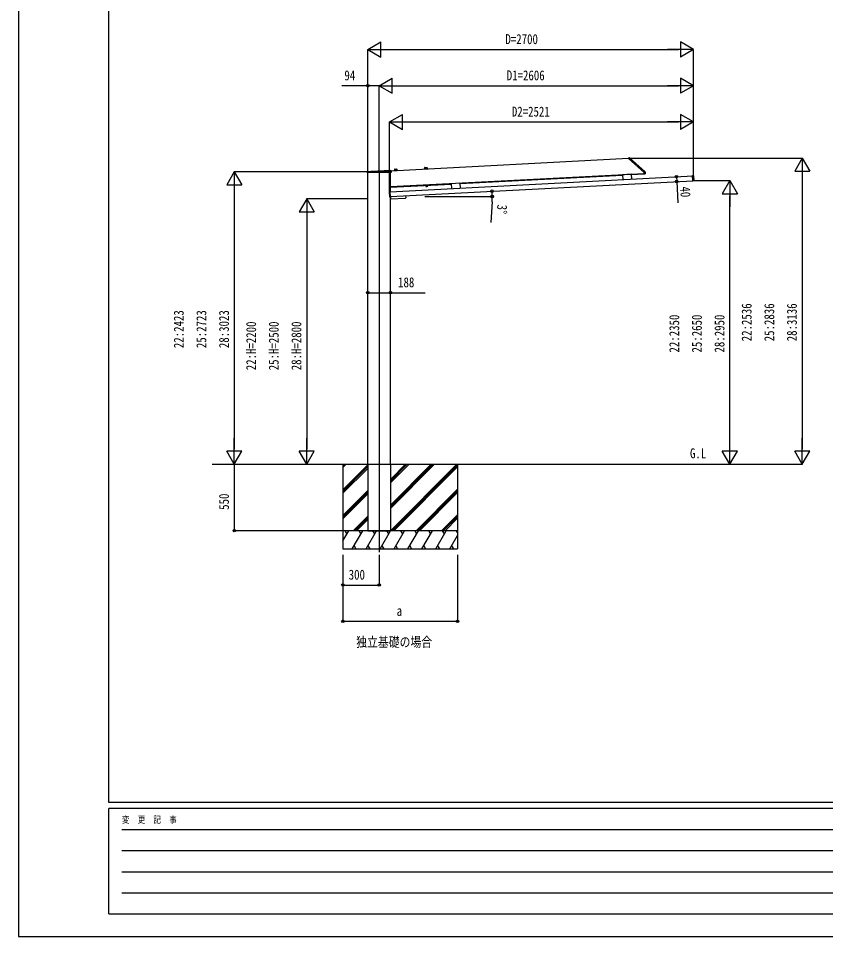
# Model space of a CAD drawing. Units: millimetres, scale not verified. Extents: x -10512 to 10512, y -7425 to 7425.
# Drawn here: x -10512 to -3821, y -7425 to 182 of the extents above; entities that cross this region are included whole.
import ezdxf
from ezdxf.enums import TextEntityAlignment as Align

# ---------------------------------------------------------------- set-up
doc = ezdxf.new("R2010")
doc.units = ezdxf.units.MM
doc.header["$LTSCALE"] = 30
for name, color, linetype in [('0-2_USER1', 3, 'Continuous'), ('0-3_YKK_12', 2, 'Continuous'), ('0-4_YKK_A1', 4, 'Continuous'), ('0-5_YKK_D', 6, 'Continuous'), ('0-6_YKK_ZWAK', 7, 'Continuous')]:
    doc.layers.add(name, color=color, linetype=linetype)
doc.styles.add('ＭＳ ゴシック', font='')
doc.styles.get('ＭＳ ゴシック').set_extended_font_data('MS Gothic')

msp = doc.modelspace()

# ---------------------------------------------------------------- linework, layer by layer
at = {"layer": '0-3_YKK_12'}
msp.add_line((-7521.55, -1087), (-7521.55, -4239.98), dxfattribs=at)
at = {"layer": '0-4_YKK_A1'}
for p, q in [((-7424.27, -1079.96), (-5456.5, -976.83)), ((-5456.68, -973.34), (-5449.08, -973.41)), ((-5456.66, -973.81), (-5456.68, -973.34)), ((-5456.66, -973.81), (-5456.36, -979.43)), ((-5456.2, -979.78), (-5326.71, -1096.37)), ((-5446.44, -974.44), (-5318.58, -1089.56)), ((-7146.86, -1063.49), (-7146.87, -1065.02)), ((-7146.87, -1065.02), (-7122.91, -1063.76)), ((-7146.87, -1065.02), (-7122.91, -1063.76)), ((-7146.85, -1065.42), (-7122.89, -1064.16)), ((-7146.39, -1062.99), (-7123.6, -1061.8)), ((-7145.8, -1056.27), (-7145.86, -1062.96)), ((-7142.96, -1053.3), (-7128.03, -1052.52)), ((-7124.89, -1055.17), (-7124.13, -1061.82)), ((-7123.08, -1062.24), (-7122.91, -1063.76)), ((-7122.89, -1064.16), (-7122.91, -1063.76)), ((-7621.11, -1094.33), (-7621.04, -1086.48)), ((-7620.61, -1094.33), (-7621.11, -1094.33)), ((-7423.14, -1094.33), (-7620.61, -1094.33)), ((-7620.04, -1085.49), (-7424.53, -1085.49)), ((-7615.55, -3512.5), (-7615.55, -1094.33)), ((-7587.8, -1085.42), (-7425.56, -1076.92)), ((-7429.89, -1254.49), (-4917.62, -1122.83)), ((-7428.85, -1254.44), (-7428.85, -1094.33)), ((-7427.55, -1254.37), (-7427.55, -1094.33)), ((-7427.55, -1212.31), (-5326.26, -1102.19)), ((-7424.52, -1077.8), (-7423.54, -1086.38)), ((-7423.54, -1086.38), (-7423.54, -1086.4)), ((-7423.54, -1086.4), (-7422.63, -1094.33)), ((-7422.63, -1094.33), (-7423.14, -1094.33)), ((-7396.52, -1076.57), (-7396.53, -1078.1)), ((-7396.53, -1078.1), (-7372.56, -1076.85)), ((-7396.53, -1078.1), (-7372.56, -1076.85)), ((-7396.51, -1078.5), (-7396.53, -1078.1)), ((-7396.51, -1078.5), (-7372.54, -1077.25)), ((-7396.04, -1076.08), (-7373.26, -1074.88)), ((-7395.46, -1069.35), (-7395.52, -1076.05)), ((-7392.62, -1066.38), (-7377.68, -1065.6)), ((-7374.55, -1068.26), (-7373.79, -1074.91)), ((-7372.74, -1075.32), (-7372.56, -1076.85)), ((-7372.54, -1077.25), (-7372.56, -1076.85)), ((-7146.85, -1065.42), (-7146.87, -1065.02)), ((-6853.82, -1187.25), (-5504.25, -1116.52)), ((-5433.48, -1110.31), (-5504.38, -1114.03)), ((-5504.38, -1114.03), (-5502.32, -1153.47)), ((-5433.48, -1110.31), (-5431.41, -1149.76)), ((-5433.35, -1112.81), (-5326, -1107.18)), ((-5326.55, -1096.72), (-5326.46, -1098.32)), ((-5326.41, -1099.26), (-5326.46, -1098.32)), ((-5326.41, -1099.26), (-5318.78, -1099.33)), ((-5326.39, -1099.76), (-5326.41, -1099.26)), ((-5326.39, -1099.76), (-5326, -1107.18)), ((-5326, -1107.18), (-5318.39, -1106.78)), ((-5318.78, -1099.33), (-5317.37, -1099.34)), ((-5317.26, -1092.32), (-5316.94, -1098.41)), ((-5316.94, -1098.41), (-5316.87, -1099.81)), ((-4929.47, -1123.45), (-4924.3, -1123.18)), ((-4923.18, -1121.74), (-4924.38, -1121.8)), ((-4924.38, -1121.81), (-4924.38, -1121.8)), ((-4924.36, -1122.15), (-4924.38, -1121.81)), ((-4924.33, -1122.65), (-4924.36, -1122.15)), ((-4922.18, -1163.68), (-4924.33, -1122.65)), ((-4923.18, -1121.74), (-4923.18, -1121.74)), ((-4922.58, -1121.6), (-4916.69, -1121.29)), ((-4916.17, -1121.76), (-4913.97, -1163.71)), ((-7427.8, -1294.44), (-4922.21, -1163.12)), ((-7427.29, -1217.3), (-7427.55, -1212.35)), ((-7427.29, -1217.3), (-6924.72, -1190.97)), ((-7120.04, -1204.41), (-7135.03, -1205.19)), ((-7135.03, -1205.19), (-7134.77, -1210.1)), ((-7133.74, -1210.63), (-7134.77, -1210.1)), ((-7134.57, -1205.17), (-7134.66, -1203.57)), ((-7120.75, -1209.95), (-7133.74, -1210.63)), ((-7131.28, -1205), (-7131.02, -1209.91)), ((-7123.78, -1204.6), (-7123.53, -1209.52)), ((-7120.75, -1209.95), (-7119.78, -1209.32)), ((-7120.58, -1202.83), (-7120.49, -1204.43)), ((-7120.04, -1204.41), (-7119.78, -1209.32)), ((-6853.95, -1184.75), (-6924.85, -1188.47)), ((-6924.85, -1188.47), (-6922.78, -1227.91)), ((-6853.95, -1184.75), (-6851.88, -1224.2)), ((-4922.16, -1164.18), (-4922.18, -1163.68)), ((-4922.16, -1164.18), (-4922.14, -1164.52)), ((-4922.14, -1164.52), (-4920.94, -1164.46)), ((-4922.14, -1164.52), (-4922.14, -1164.52)), ((-4920.94, -1164.46), (-4920.94, -1164.46)), ((-4914.44, -1164.23), (-4920.33, -1164.54)), ((-7438.13, -1253.93), (-7435.94, -1295.88)), ((-7431.77, -1253.1), (-7437.66, -1253.41)), ((-7431.16, -1253.18), (-7429.97, -1253.12)), ((-7431.16, -1253.18), (-7431.16, -1253.18)), ((-7429.95, -1253.47), (-7429.97, -1253.12)), ((-7429.97, -1253.12), (-7429.97, -1253.12)), ((-7429.92, -1253.96), (-7429.95, -1253.47)), ((-7427.77, -1294.99), (-7429.92, -1253.96)), ((-7303.17, -1287.9), (-7302.2, -1306.38)), ((-7435.41, -1296.35), (-7429.52, -1296.04)), ((-7429.41, -1296.02), (-7428.52, -1313)), ((-7427.73, -1295.84), (-7428.93, -1295.9)), ((-7428.93, -1295.9), (-7428.93, -1295.9)), ((-7428.85, -3512.5), (-7428.85, -1295.9)), ((-7428.85, -1312.5), (-7428.55, -1312.5)), ((-7427.75, -1295.49), (-7427.77, -1294.99)), ((-7427.75, -1295.49), (-7427.73, -1295.84)), ((-7427.73, -1295.84), (-7427.73, -1295.84)), ((-7427.55, -3512.5), (-7427.55, -1313.95)), ((-7427.47, -1313.95), (-7303.14, -1307.43)), ((-8905.95, -3512.5), (-4619.14, -3512.5)), ((-7822.45, -3512.5), (-7822.45, -4212.5)), ((-7822.45, -3539.88), (-7795.07, -3512.5)), ((-7822.45, -3525.74), (-7809.21, -3512.5)), ((-7822.45, -3723.73), (-7616.45, -3517.73)), ((-7822.45, -3737.87), (-7616.45, -3531.87)), ((-7822.45, -3752.01), (-7616.45, -3546.01)), ((-7615.55, -3512.5), (-7615.55, -4062.5)), ((-7428.85, -3512.5), (-7428.85, -4062.5)), ((-7428.59, -4062.5), (-6878.59, -3512.5)), ((-7428.45, -3878.51), (-7062.44, -3512.5)), ((-7428.45, -3850.23), (-7090.72, -3512.5)), ((-7428.45, -3864.37), (-7076.58, -3512.5)), ((-7428.45, -3666.38), (-7274.57, -3512.5)), ((-7428.45, -3652.24), (-7288.71, -3512.5)), ((-7428.45, -3638.1), (-7302.85, -3512.5)), ((-7414.45, -4062.5), (-6872.45, -3520.5)), ((-7400.31, -4062.5), (-6872.45, -3534.65)), ((-6872.45, -3512.5), (-6872.45, -4212.5)), ((-7216.46, -4062.5), (-6872.45, -3718.49)), ((-7822.45, -3935.86), (-7616.45, -3729.86)), ((-7822.45, -3950), (-7616.45, -3744)), ((-7822.45, -3964.14), (-7616.45, -3758.15)), ((-7202.32, -4062.5), (-6872.45, -3732.64)), ((-7188.17, -4062.5), (-6872.45, -3746.78)), ((-7736.96, -4062.5), (-7616.45, -3941.99)), ((-7004.33, -4062.5), (-6872.45, -3930.62)), ((-6990.18, -4062.5), (-6872.45, -3944.77)), ((-7722.82, -4062.5), (-7616.45, -3956.13)), ((-7708.67, -4062.5), (-7616.45, -3970.28)), ((-6976.04, -4062.5), (-6872.45, -3958.91)), ((-6872.45, -4062.5), (-7822.45, -4062.5)), ((-7822.45, -4146.33), (-7774.05, -4062.5)), ((-7789.05, -4088.48), (-7804.05, -4062.5)), ((-7745.18, -4212.5), (-7658.58, -4062.5)), ((-7673.58, -4088.48), (-7688.58, -4062.5)), ((-7629.71, -4212.5), (-7543.11, -4062.5)), ((-7615.55, -4062.5), (-7428.85, -4062.5)), ((-7558.11, -4088.48), (-7573.11, -4062.5)), ((-7514.24, -4212.5), (-7427.64, -4062.5)), ((-7442.64, -4088.48), (-7457.64, -4062.5)), ((-7398.77, -4212.5), (-7312.17, -4062.5)), ((-7327.17, -4088.48), (-7342.17, -4062.5)), ((-7283.3, -4212.5), (-7196.7, -4062.5)), ((-7226.7, -4062.5), (-7211.7, -4088.48)), ((-7167.83, -4212.5), (-7081.23, -4062.5)), ((-7096.23, -4088.48), (-7111.23, -4062.5)), ((-7052.36, -4212.5), (-6965.76, -4062.5)), ((-6980.76, -4088.48), (-6995.76, -4062.5)), ((-6936.89, -4212.5), (-6872.45, -4100.88)), ((-6872.45, -4076.08), (-6880.29, -4062.5)), ((-7822.45, -4212.5), (-6872.45, -4212.5)), ((-7730.19, -4186.52), (-7715.19, -4212.5)), ((-7614.71, -4186.52), (-7599.71, -4212.5)), ((-7499.24, -4186.52), (-7484.25, -4212.5)), ((-7383.77, -4186.52), (-7368.78, -4212.5)), ((-7268.3, -4186.52), (-7253.31, -4212.5)), ((-7152.83, -4186.52), (-7137.84, -4212.5)), ((-7037.36, -4186.52), (-7022.37, -4212.5)), ((-6921.89, -4186.52), (-6906.89, -4212.5))]:
    msp.add_line(p, q, dxfattribs=at)
msp.add_lwpolyline([(-5316.87, -1099.81), (-5316.51, -1106.68), (-5318.39, -1106.78)], dxfattribs=at)
msp.add_lwpolyline([(-7136.19, -1202.05), (-7119.21, -1201.16), (-7119.13, -1202.76), (-7136.1, -1203.65)], close=True, dxfattribs=at)
for centre, radius, start, end in [((-5455.86, -979.41), 0.5, 183, 228), ((-5449.12, -977.41), 4, 48, 89.5), ((-7146.36, -1063.49), 0.5, 93, 179.5), ((-7142.8, -1056.29), 3, 93, 179.5), ((-7127.87, -1055.51), 3, 6.5, 93), ((-7123.58, -1062.3), 0.5, 6.5, 93), ((-7620.04, -1086.49), 1, 90, 176.5048), ((-7620.04, -1086.49), 1, 176.5048, 179.5), ((-7590.42, -1035.49), 50, 270, 273.00032), ((-7425.51, -1077.92), 1, 6.5, 93.00032), ((-7424.53, -1086.49), 1, 6.5, 90), ((-7396.02, -1076.57), 0.5, 93, 179.5), ((-7392.46, -1069.38), 3, 93, 179.5), ((-7377.53, -1068.6), 3, 6.5, 93), ((-7373.24, -1075.38), 0.5, 6.5, 93), ((-5327.05, -1096.74), 0.5, 3, 48), ((-5321.26, -1092.53), 4, 3, 48), ((-5317.37, -1099.84), 0.5, 3, 89.5), ((-4923.14, -1118.87), 2.86, 272.73957, 279.49104), ((-7133.04, -1207.27), 3.32, 238.61575, 307.38425), ((-7127.89, -1197.89), 12.42, 255.41205, 290.58795), ((-7121.8, -1206.68), 3.32, 238.61575, 307.38425), ((-4920.62, -1168.73), 4.28, 87.31821, 94.21342), ((-7431.51, -1250.33), 2.86, 266.50896, 273.26043), ((-7428.79, -1300.18), 4.28, 91.78658, 98.68179), ((-7427.53, -1312.95), 1, 183, 273), ((-7303.2, -1306.43), 1, 273, 3)]:
    msp.add_arc(centre, radius, start, end, dxfattribs=at)
for centre, major_axis, ratio, start_param, end_param in [((-4923.18, -1121.71), (0.599, 0.031), 0.061163, 4.712389, 5.0226887), ((-4922.57, -1121.9), (0.016, -0.3), 0.998135, 3.1415927, 3.9550709), ((-4916.67, -1121.79), (0.336, 0.373), 0.99628, 5.4996506, 7.06672), ((-4920.35, -1164.24), (0.016, -0.3), 0.998135, 5.4698366, 6.2831853), ((-4914.47, -1163.73), (0.373, -0.336), 0.99628, 5.4996506, 7.06672), ((-7437.63, -1253.91), (-0.373, 0.336), 0.99628, 5.4996506, 7.06672), ((-7431.75, -1253.4), (0.016, -0.3), 0.998135, 2.3281144, 3.1415927), ((-7431.17, -1253.14), (-0.599, -0.031), 0.061163, 1.2604966, 1.5707963), ((-7435.44, -1295.85), (-0.336, -0.373), 0.99628, 5.4996506, 7.06672), ((-7429.54, -1295.74), (0.016, -0.3), 0.998135, 0, 0.8133487)]:
    msp.add_ellipse(centre, major_axis=major_axis, ratio=ratio, start_param=start_param, end_param=end_param, dxfattribs=at)
at = {"layer": '0-5_YKK_D'}
for p, q in [((-7615.55, -76.41), (-7507.3, -13.91)), ((-7615.55, -1078.5), (-7615.55, -75.41)), ((-7507.3, -138.91), (-7507.3, -13.91)), ((-4915.55, -76.41), (-5023.8, -13.91)), ((-5023.8, -13.91), (-5023.8, -138.91)), ((-4915.55, -1161.3), (-4915.55, -75.41)), ((-7615.55, -76.41), (-7507.3, -138.91)), ((-7615.55, -76.41), (-7399.04, -76.41)), ((-7490.55, -76.41), (-5040.55, -76.41)), ((-4915.55, -76.41), (-5132.06, -76.41)), ((-4915.55, -76.41), (-5023.8, -138.91)), ((-7615.55, -1088.5), (-7615.55, -375.41)), ((-7521.55, -376.41), (-7413.3, -313.91)), ((-7521.55, -1086), (-7521.55, -375.41)), ((-7521.55, -1086), (-7521.55, -375.41)), ((-7521.55, -376.41), (-7413.3, -438.91)), ((-7521.55, -376.41), (-7305.04, -376.41)), ((-7413.3, -438.91), (-7413.3, -313.91)), ((-7396.55, -376.41), (-5040.55, -376.41)), ((-4915.55, -376.41), (-5132.06, -376.41)), ((-4915.55, -376.41), (-5023.8, -313.91)), ((-5023.8, -313.91), (-5023.8, -438.91)), ((-4915.55, -376.41), (-5023.8, -438.91)), ((-4915.55, -1161.3), (-4915.55, -375.41)), ((-7436.55, -676.41), (-7328.3, -613.91)), ((-7436.55, -1254.34), (-7436.55, -675.41)), ((-7436.55, -676.41), (-7328.3, -738.91)), ((-7436.55, -676.41), (-7220.05, -676.41)), ((-7328.3, -738.91), (-7328.3, -613.91)), ((-7311.55, -676.41), (-5040.55, -676.41)), ((-4915.55, -676.41), (-5132.06, -676.41)), ((-4915.55, -676.41), (-5023.8, -613.91)), ((-5023.8, -613.91), (-5023.8, -738.91)), ((-4915.55, -676.41), (-5023.8, -738.91)), ((-4915.55, -1161.3), (-4915.55, -675.41)), ((-5447.51, -976.41), (-4014.55, -976.41)), ((-4015.55, -976.41), (-4078.05, -1084.67)), ((-4015.55, -976.41), (-3953.05, -1084.67)), ((-4015.55, -976.41), (-4015.55, -1192.92)), ((-8722.45, -1089.5), (-8784.95, -1197.75)), ((-7616.55, -1089.5), (-8723.45, -1089.5)), ((-8722.45, -1089.5), (-8659.95, -1197.75)), ((-8722.45, -1089.5), (-8722.45, -1306.01)), ((-4078.05, -1084.67), (-3953.05, -1084.67)), ((-4015.55, -1101.41), (-4015.55, -3387.5)), ((-8784.95, -1197.75), (-8659.95, -1197.75)), ((-8722.45, -1214.5), (-8722.45, -3387.5)), ((-4914.53, -1162.77), (-4614.55, -1162.77)), ((-4615.55, -1162.77), (-4678.05, -1271.03)), ((-4615.55, -1162.77), (-4553.05, -1271.03)), ((-4615.55, -1162.77), (-4615.55, -1379.28)), ((-4678.05, -1271.03), (-4553.05, -1271.03)), ((-4615.55, -3387.5), (-4615.55, -1287.77)), ((-8122.45, -1312.5), (-8184.95, -1420.75)), ((-7616.55, -1312.5), (-8123.45, -1312.5)), ((-8122.45, -1312.5), (-8059.95, -1420.75)), ((-8122.45, -1312.5), (-8122.45, -1529.01)), ((-7144.16, -1294.49), (-6584.47, -1294.49)), ((-6586.54, -1336.98), (-6595.21, -1508.76)), ((-8184.95, -1420.75), (-8059.95, -1420.75)), ((-8122.45, -1437.5), (-8122.45, -3387.5)), ((-8722.45, -3512.5), (-8722.45, -3295.99)), ((-8122.45, -3512.5), (-8122.45, -3295.99)), ((-4615.55, -3512.5), (-4615.55, -3295.99)), ((-4015.55, -3512.5), (-4015.55, -3295.99)), ((-8722.45, -3512.5), (-8784.95, -3404.25)), ((-8659.95, -3404.25), (-8784.95, -3404.25)), ((-8722.45, -3512.5), (-8659.95, -3404.25)), ((-8122.45, -3512.5), (-8184.95, -3404.25)), ((-8059.95, -3404.25), (-8184.95, -3404.25)), ((-8122.45, -3512.5), (-8059.95, -3404.25)), ((-4615.55, -3512.5), (-4678.05, -3404.25)), ((-4553.05, -3404.25), (-4678.05, -3404.25)), ((-4615.55, -3512.5), (-4553.05, -3404.25)), ((-4015.55, -3512.5), (-4078.05, -3404.25)), ((-3953.05, -3404.25), (-4078.05, -3404.25)), ((-4015.55, -3512.5), (-3953.05, -3404.25)), ((-8722.45, -3512.5), (-8722.45, -4062.5)), ((-4618.14, -3512.5), (-4614.55, -3512.5)), ((-4618.14, -3512.5), (-4014.55, -3512.5)), ((-7823.45, -4062.5), (-8723.45, -4062.5)), ((-7822.45, -4262.5), (-7822.45, -4513.5)), ((-7822.45, -4262.5), (-7822.45, -4813.5)), ((-7522.45, -4262.5), (-7522.45, -4513.5)), ((-6872.45, -4262.5), (-6872.45, -4813.5)), ((-7822.45, -4512.5), (-7522.45, -4512.5)), ((-7822.45, -4812.5), (-6872.45, -4812.5))]:
    msp.add_line(p, q, dxfattribs=at)
for points in [[(-7521.55, -376.41), (-7615.55, -376.41), (-7830.05, -376.41)], [(-5058.23, -1130.2), (-5056.14, -1170.14), (-5046.83, -1347.73)], [(-7615.55, -2090.82), (-7427.55, -2090.82), (-7141.05, -2090.82)]]:
    msp.add_lwpolyline(points, dxfattribs=at)
for centre in [(-7615.55, -376.41), (-5058.23, -1130.2), (-5056.14, -1170.14), (-6586.63, -1250.35), (-6585.47, -1294.49), (-7615.55, -2090.82), (-7427.55, -2090.82), (-8722.45, -4062.5), (-7822.45, -4512.5), (-7522.45, -4512.5), (-7822.45, -4812.5), (-6872.45, -4812.5)]:
    msp.add_circle(centre, 10.62, dxfattribs=at)
for start, end in [(0, 3), (357.11241, 0)]:
    msp.add_arc((-7428.85, -1294.49), 843.38, start, end, dxfattribs=at)
at = {"layer": '0-6_YKK_ZWAK'}
for p, q in [((-9762.45, -6312.5), (-9762.45, 6937.5)), ((9737.55, -6312.5), (-9762.45, -6312.5)), ((-3262.45, -6362.5), (-9762.45, -6362.5)), ((-9762.45, -7237.5), (-9762.45, -6362.5)), ((-9656.2, -6537.5), (-3387.45, -6537.5)), ((-9656.2, -6712.5), (-3387.45, -6712.5)), ((-9656.2, -6887.5), (-3387.45, -6887.5)), ((-9656.2, -7062.5), (-3387.45, -7062.5)), ((-9762.45, -7237.5), (-3262.45, -7237.5))]:
    msp.add_line(p, q, dxfattribs=at)
msp.add_lwpolyline([(-10512.5, -7425), (10512.5, -7425), (10512.5, 7425), (-10512.5, 7425)], close=True, dxfattribs=at)

# ---------------------------------------------------------------- texts
at = {"layer": '0-2_USER1', "style": 'ＭＳ ゴシック', "width": 0.8}
for s, p in [('G.L', (-4945.95, -3487.19)), ('独立基礎の場合', (-7712.7, -5050))]:
    msp.add_text(s, height=82.48, dxfattribs=at).set_placement(p, align=Align.BOTTOM_LEFT)
at = {"layer": '0-5_YKK_D', "style": 'ＭＳ ゴシック', "width": 0.8}
for s, p in [('D=2700', (-6475.55, -56.41)), ('94', (-7810.05, -356.41)), ('D1=2606', (-6464.55, -356.41)), ('D2=2521', (-6422.05, -656.41)), ('188', (-7365.05, -2070.82)), ('300', (-7774.45, -4492.5)), ('a', (-7377.45, -4792.5))]:
    msp.add_text(s, height=82.48, dxfattribs=at).set_placement(p, align=Align.BOTTOM_LEFT)
for s, rotation, p in [('40', 273, (-5052.16, -1214.16)), ('3°', 267.112, (-6567.58, -1357.96)), ('22:2536', 90, (-4410.55, -2493.46)), ('25:2836', 90, (-4223.05, -2493.46)), ('28:3136', 90, (-4035.55, -2493.46)), ('22:2423', 90, (-9117.45, -2550)), ('25:2723', 90, (-8929.95, -2550)), ('28:3023', 90, (-8742.45, -2550)), ('22:2350', 90, (-5010.55, -2586.64)), ('25:2650', 90, (-4823.05, -2586.64)), ('28:2950', 90, (-4635.55, -2586.64)), ('22:H=2200', 90, (-8517.45, -2733.5)), ('25:H=2500', 90, (-8329.95, -2733.5)), ('28:H=2800', 90, (-8142.45, -2733.5)), ('550', 90, (-8742.45, -3889.5))]:
    msp.add_text(s, height=82.48, rotation=rotation, dxfattribs=at).set_placement(p, align=Align.BOTTOM_LEFT)
at = {"layer": '0-6_YKK_ZWAK', "style": 'ＭＳ ゴシック', "width": 0.8}
msp.add_text('変  更  記  事', height=54.99, dxfattribs=at).set_placement((-9653.28, -6500), align=Align.BOTTOM_LEFT)

doc.saveas('drawing.dxf')
